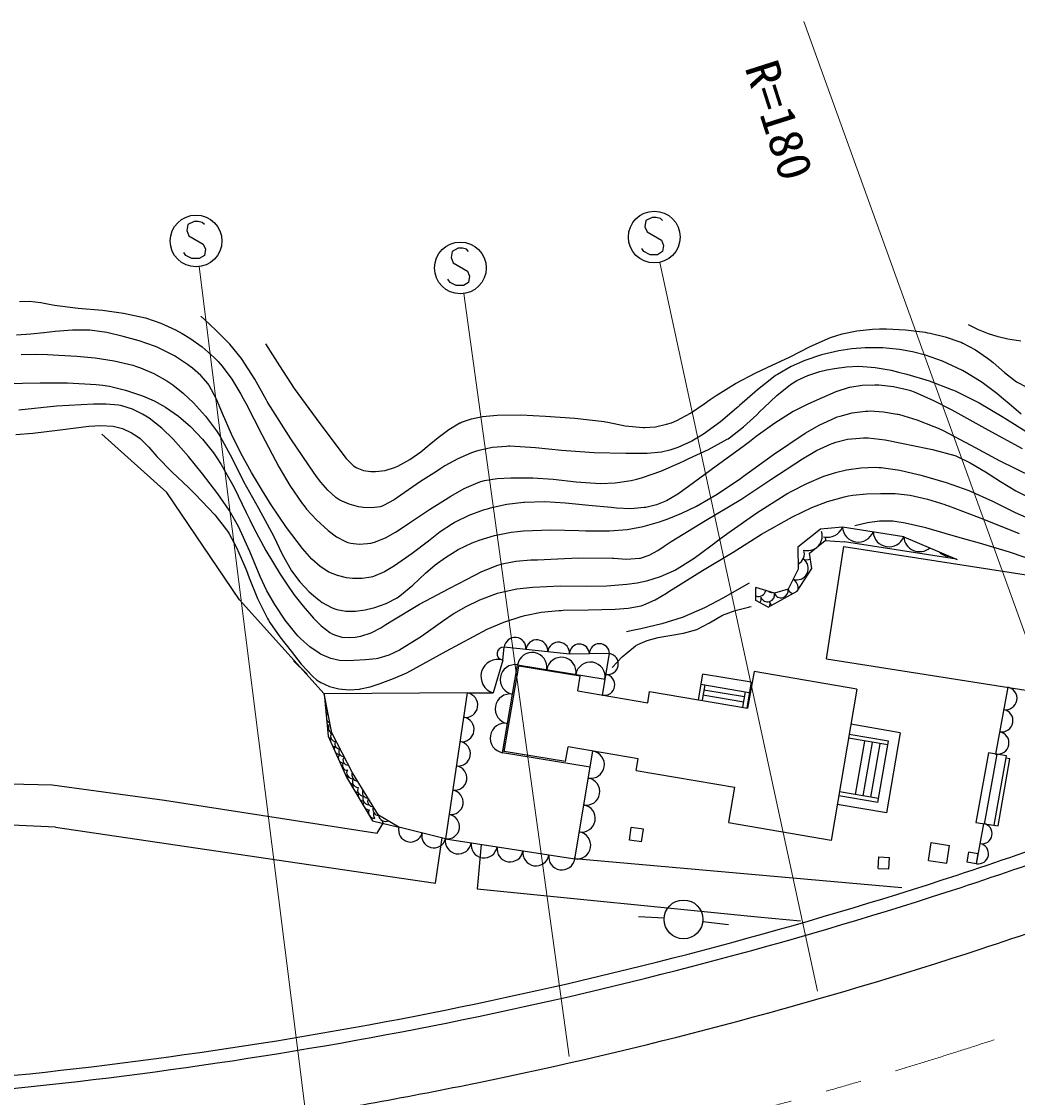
# Model space of a CAD drawing. Units: millimetres, scale not verified. Extents: x 40000 to 680000, y 20000 to 380000.
# Drawn here: x 498051 to 536573, y 272144 to 313747 of the extents above; entities that cross this region are included whole.
import ezdxf
from ezdxf.enums import TextEntityAlignment as Align

# ---------------------------------------------------------------- set-up
doc = ezdxf.new("R2010")
doc.units = ezdxf.units.MM
doc.header["$LTSCALE"] = 1000
doc.linetypes.add('USER1', pattern=[8.2, 4, -1.4, 1.4, -1.4])
for name, color, linetype, lineweight in [('M-BGD', 7, 'Continuous', 25), ('M-BMK', 2, 'USER1', 13), ('M-STR-HTXT', 7, 'Continuous', 13), ('M-STR-STR3', 7, 'Continuous', 25), ('M-STR-STRC', 7, 'Continuous', 25)]:
    doc.layers.add(name, color=color, linetype=linetype, lineweight=lineweight)
doc.styles.add('ＭＳ ゴシック', font='')
doc.styles.get('ＭＳ ゴシック').set_extended_font_data('MS Gothic')

msp = doc.modelspace()

# ---------------------------------------------------------------- linework, layer by layer
at = {"layer": 'M-BGD'}
for p, q in [((529181, 289103), (529860, 293451)), ((519659, 288434), (517281, 288827)), ((529181, 289103), (536896, 287898)), ((519562, 287865), (519659, 288434)), ((524395, 288518), (524226, 287526)), ((526268, 288199), (524395, 288518)), ((526387, 288612), (526136, 287200)), ((530365, 287933), (526387, 288612)), ((524328, 288124), (526201, 287804)), ((524476, 288099), (524374, 287501)), ((526019, 287630), (524442, 287899)), ((526268, 288199), (526099, 287206)), ((522345, 287847), (526136, 287200)), ((525985, 287431), (524408, 287700)), ((525951, 287231), (526053, 287830)), ((532040, 286249), (530133, 286575)), ((532040, 286249), (531510, 283144)), ((531553, 285774), (530040, 286032)), ((531579, 285922), (530066, 286180)), ((530313, 283855), (530666, 285926)), ((530609, 283805), (530962, 285875)), ((530904, 283754), (531258, 285824)), ((531175, 283556), (531579, 285922)), ((519095, 285132), (519192, 285698)), ((521900, 285236), (519192, 285698)), ((535450, 285475), (534958, 282777)), ((535775, 285416), (535283, 282718)), ((521824, 284792), (521900, 285236)), ((535821, 282651), (536279, 285244)), ((536279, 285244), (536131, 285270)), ((531175, 283556), (529662, 283814)), ((531200, 283704), (529687, 283962)), ((531510, 283144), (529603, 283469)), ((521561, 282094), (521634, 282589)), ((522105, 282519), (521634, 282589)), ((522033, 282025), (522105, 282519)), ((534958, 282777), (535821, 282651)), ((522033, 282025), (521561, 282094)), ((533134, 281304), (533237, 281997)), ((533237, 281997), (533938, 281892)), ((533835, 281200), (533938, 281892)), ((532098, 280247), (519449, 281372)), ((531182, 281004), (531210, 281454)), ((531210, 281454), (531626, 281428)), ((531598, 280979), (531626, 281428)), ((533134, 281304), (533835, 281200)), ((535057, 281563), (534684, 281632)), ((531182, 281004), (531598, 280979)), ((522906, 279074), (521908, 279133)), ((524400, 278948), (525394, 278838))]:
    msp.add_line(p, q, dxfattribs=at)
for points in [[(497973, 302919), (498366, 302930), (498792, 302877), (499060, 302829), (499327, 302781), (500237, 302668), (501181, 302588), (501999, 302470), (502840, 302284), (503434, 302082), (504007, 301823), (504268, 301683), (504555, 301510), (505037, 301170), (505503, 300761), (505662, 300598), (505812, 300427), (506188, 299917), (506534, 299344), (506630, 299167), (506725, 298990), (507343, 297779), (507997, 296529), (508427, 295804), (508910, 295110), (508980, 295019), (509076, 294897), (509460, 294475), (509906, 294068), (510232, 293825), (510584, 293637), (510677, 293603), (510791, 293571), (511109, 293533), (511434, 293558), (511558, 293582), (511698, 293618), (512124, 293784), (512522, 294006), (512777, 294174), (513053, 294365), (513832, 294884), (514657, 295389), (515174, 295687), (515716, 295925), (515822, 295960), (515956, 295997), (516449, 296081), (516975, 296107), (517019, 296108), (517063, 296108), (517824, 296103), (518611, 296053), (519505, 295950), (520436, 295888), (521018, 295913), (521627, 296003), (521849, 296052), (522068, 296110), (522781, 296362), (523512, 296687), (523685, 296767), (523859, 296847), (524622, 297195), (525349, 297592), (525378, 297611), (525435, 297649), (525978, 298070), (526488, 298541), (526612, 298663), (526762, 298811), (527259, 299285), (527789, 299709), (527896, 299780), (528034, 299862), (528468, 300066), (528931, 300214), (529199, 300277), (529499, 300333), (529960, 300393), (530440, 300416), (531063, 300370), (531681, 300262), (531970, 300195), (532293, 300112), (533153, 299852), (534025, 299524), (534096, 299494), (534167, 299462), (535086, 298997), (535976, 298478), (536143, 298375), (536352, 298246), (537742, 297372)], [(536717, 298568), (536246, 298960), (536028, 299151), (535779, 299362), (535206, 299788), (534601, 300163), (534444, 300248), (534254, 300347), (533666, 300616), (533011, 300844), (532517, 300972), (532014, 301066), (531369, 301128), (530676, 301128), (530168, 301087), (529663, 301010), (528996, 300856), (528349, 300642), (527825, 300410), (527288, 300099), (527245, 300070), (527202, 300041), (526513, 299510), (525825, 298900), (525768, 298848), (525709, 298797), (525088, 298266), (524430, 297787), (523971, 297516), (523433, 297273), (523124, 297172), (522808, 297100), (522247, 297040), (521645, 297038), (521535, 297041), (521425, 297044), (520201, 297072), (518936, 297154), (517936, 297269), (516933, 297323), (516891, 297322), (516807, 297319), (516266, 297271), (515735, 297160), (515606, 297122), (515452, 297070), (514928, 296844), (514428, 296563), (514275, 296466), (514097, 296351), (513484, 295957), (512853, 295521), (512467, 295248), (512058, 295032), (511999, 295011), (511919, 294986), (511600, 294941), (511271, 294957), (511188, 294969), (511089, 294986), (510720, 295085), (510361, 295246), (510281, 295294), (510204, 295346), (509893, 295621), (509622, 295942), (509504, 296102), (509375, 296286), (508465, 297605), (507587, 298992), (507554, 299049), (507521, 299106), (507071, 299913), (506558, 300723), (506108, 301269), (505608, 301777), (505314, 302052), (504982, 302354)], [(536767, 297219), (535435, 297946), (534046, 298714), (533343, 299086), (532584, 299416), (532442, 299465), (532298, 299510), (531771, 299624), (531207, 299681), (531133, 299684), (531059, 299686), (530566, 299675), (530082, 299602), (530063, 299598), (529546, 299427), (529023, 299199), (528463, 298948), (527895, 298668), (527183, 298222), (526465, 297697), (526204, 297497), (525944, 297296), (524916, 296549), (523843, 295769), (523442, 295478), (523002, 295216), (522607, 295057), (522192, 294958), (522174, 294955), (522139, 294950), (521613, 294911), (521058, 294932), (520957, 294941), (520856, 294950), (519987, 295039), (519086, 295126), (518296, 295169), (517503, 295150), (517471, 295148), (516821, 295070), (516180, 294930), (516059, 294896), (515909, 294851), (515354, 294646), (514825, 294385), (514781, 294359), (514715, 294320), (514249, 294009), (513786, 293656), (513158, 293178), (512481, 292704), (512087, 292468), (511669, 292289), (511631, 292277), (511574, 292261), (511225, 292206), (510848, 292210), (510735, 292222), (510622, 292239), (510276, 292322), (509937, 292460), (509602, 292678), (509282, 292964), (509096, 293161), (508919, 293367), (508301, 294181), (507711, 295062), (507541, 295331), (507374, 295601), (506949, 296312), (506533, 297061), (506167, 297797), (505825, 298587), (505595, 299148), (505313, 299676), (505299, 299697), (505271, 299737), (504992, 300061), (504666, 300346), (504580, 300412), (504475, 300489), (503966, 300819), (503406, 301107), (503301, 301153), (503195, 301197), (502605, 301400), (501978, 301573), (501351, 301718), (500695, 301816), (500027, 301818), (499357, 301760), (498910, 301709), (498417, 301660), (497852, 301619)], [(527784, 300777), (528554, 301180), (529343, 301526), (529546, 301596), (529792, 301669), (530353, 301786), (530962, 301850), (531234, 301861), (531506, 301863), (532238, 301830), (532996, 301733), (533095, 301716), (533193, 301698), (533781, 301559), (534347, 301363), (534395, 301343), (534465, 301311), (534943, 301057), (535414, 300735), (535521, 300651), (535627, 300565), (536066, 300181), (536540, 299818), (536928, 299605)], [(536707, 301382), (536200, 301467), (535827, 301550), (535448, 301666), (535063, 301827), (534673, 302019)], [(507493, 301290), (508026, 300433), (508599, 299562), (509449, 298402), (510363, 297177), (510605, 296852), (510897, 296565), (510957, 296523), (511020, 296486), (511274, 296390), (511567, 296349), (511656, 296346), (511746, 296348), (512114, 296393), (512482, 296502), (512546, 296528), (512610, 296555), (513069, 296809), (513493, 297114), (513814, 297374), (514165, 297662), (514573, 297972), (515007, 298224), (515026, 298233), (515064, 298250), (515451, 298388), (515887, 298475), (516166, 298507), (516446, 298527), (517366, 298539), (518313, 298493), (519454, 298415), (520591, 298277), (520638, 298269), (520733, 298252), (521399, 298120), (522094, 298044), (522122, 298044), (522150, 298044), (522575, 298079), (522993, 298173), (523185, 298236), (523395, 298321), (523923, 298606), (524451, 298964), (524682, 299128), (524915, 299290), (525671, 299753), (526457, 300164), (527088, 300463), (527784, 300777)], [(498037, 300871), (498625, 300887), (499060, 300874), (499494, 300852), (500184, 300808), (500899, 300745), (501634, 300631), (502357, 300456), (502492, 300414), (502659, 300357), (503168, 300139), (503675, 299855), (503791, 299779), (503904, 299700), (504309, 299379), (504699, 299009), (505161, 298494), (505594, 297916), (505666, 297806), (505737, 297696), (506198, 296857), (506642, 295966), (507216, 294925), (507804, 293837), (508125, 293177), (508496, 292509), (508813, 292086), (509181, 291698), (509257, 291628), (509353, 291542), (509683, 291286), (510041, 291085), (510136, 291047), (510252, 291009), (510600, 290952), (510971, 290954), (511342, 291003), (511718, 291093), (512154, 291249), (512581, 291468), (512634, 291501), (512686, 291535), (513188, 291950), (513681, 292421), (514049, 292734), (514455, 293029), (514944, 293329), (515487, 293590), (515620, 293643), (515755, 293693), (516348, 293872), (516991, 293998), (517229, 294030), (517469, 294053), (518509, 294090), (519602, 294067), (519863, 294060), (520124, 294054), (520790, 294055), (521479, 294110), (522092, 294224), (522725, 294407), (522873, 294457), (523021, 294511), (523586, 294737), (524155, 295008), (524962, 295476), (525738, 295997), (525842, 296071), (525980, 296171), (527130, 297002), (528357, 297830), (528923, 298156), (529517, 298425), (529600, 298456), (529712, 298494), (530183, 298616), (530689, 298681), (530781, 298686), (530874, 298688), (531389, 298661), (531920, 298570), (531964, 298560), (532008, 298550), (532685, 298350), (533340, 298093), (533501, 298021), (533693, 297932), (534773, 297364), (535887, 296763), (537124, 296160)], [(497428, 299739), (498095, 299762), (498766, 299773), (499826, 299777), (500932, 299716), (501194, 299684), (501456, 299643), (502076, 299498), (502724, 299279), (503180, 299075), (503617, 298833), (504118, 298486), (504583, 298090), (505051, 297604), (505471, 297076), (505611, 296875), (505778, 296619), (506276, 295729), (506742, 294767), (506880, 294478), (507021, 294189), (507495, 293296), (508051, 292384), (508315, 291988), (508588, 291597), (508943, 291143), (509344, 290679), (509635, 290381), (509975, 290121), (510063, 290073), (510155, 290031), (510445, 289948), (510752, 289924), (510958, 289937), (511181, 289977), (511575, 290114), (511945, 290308), (512147, 290431), (512369, 290572), (513448, 291215), (514595, 291826), (514942, 292005), (515291, 292187), (515861, 292482), (516476, 292732), (516558, 292758), (516641, 292781), (517170, 292883), (517746, 292928), (518004, 292937), (518262, 292944), (519582, 293005), (520908, 293002), (520962, 292998), (521454, 292963), (521950, 292991), (521969, 292994), (521988, 292998), (522330, 293115), (522657, 293293), (522906, 293459), (523176, 293647), (524505, 294460), (525877, 295268), (527035, 296037), (528253, 296835), (528795, 297154), (529362, 297418), (529442, 297447), (529549, 297483), (530003, 297593), (530470, 297643), (530619, 297648), (530791, 297646), (531457, 297573), (532148, 297434), (532274, 297407), (532399, 297381), (533289, 297201), (534149, 296962), (534182, 296949), (534748, 296680), (535337, 296330), (535917, 295957), (536505, 295599), (537240, 295234)], [(538951, 293674), (536493, 294753), (535622, 295182), (534705, 295603), (533831, 295916), (532893, 296184), (532814, 296204), (532735, 296225), (532024, 296387), (531306, 296488), (531207, 296495), (531075, 296501), (530516, 296483), (529960, 296404), (529529, 296302), (529071, 296155), (528412, 295876), (527780, 295543), (527696, 295494), (527584, 295428), (526485, 294734), (525367, 293952), (525036, 293708), (524706, 293460), (524070, 292989), (523406, 292570), (523345, 292538), (523254, 292492), (522749, 292274), (522220, 292113), (521858, 292034), (521457, 291973), (520696, 291912), (519901, 291903), (518884, 291910), (517827, 291868), (517205, 291797), (516567, 291660), (516453, 291627), (516341, 291591), (515765, 291375), (515211, 291101), (514788, 290852), (514336, 290554), (513516, 289964), (512676, 289439), (512262, 289252), (511829, 289122), (511773, 289111), (511355, 289063), (510909, 289041), (510637, 289031), (510356, 289041), (510017, 289115), (509679, 289255), (509619, 289285), (509561, 289318), (509197, 289566), (508853, 289875), (508756, 289975), (508662, 290078), (508242, 290602), (507844, 291200), (507544, 291736), (507279, 292290), (506887, 293251), (506449, 294226), (506086, 294849), (505643, 295484), (505349, 295871), (505051, 296255), (504507, 296926), (503910, 297603), (503480, 298021), (502988, 298411), (502863, 298493), (502734, 298570), (502345, 298758), (501934, 298889), (501877, 298901), (501801, 298916), (501329, 298958), (500833, 298950), (499409, 298870), (497942, 298723)], [(497833, 297783), (498491, 297836), (499547, 297957), (500651, 298096), (501119, 298126), (501602, 298096), (501951, 298007), (502303, 297849), (502477, 297742), (502639, 297621), (502970, 297295), (503288, 296930), (503876, 296327), (504513, 295731), (504766, 295475), (505027, 295205), (505528, 294668), (505978, 294093), (506013, 294041), (506065, 293961), (506371, 293410), (506642, 292794), (506752, 292514), (506860, 292233), (507184, 291433), (507562, 290665), (507599, 290601), (507656, 290505), (508045, 289960), (508486, 289399), (508871, 288895), (509315, 288416), (509466, 288295), (509627, 288189), (509959, 288040), (510319, 287948), (510724, 287911), (511129, 287936), (511159, 287941), (511538, 288024), (511919, 288148), (512434, 288341), (512956, 288563), (514480, 289395), (516067, 290258), (516709, 290528), (517372, 290740), (517431, 290755), (517519, 290776), (518154, 290904), (518828, 290975), (518917, 290980), (519005, 290984), (519986, 291002), (521010, 291019), (521518, 291060), (522012, 291160), (522054, 291172), (522116, 291193), (522556, 291385), (522997, 291647), (523127, 291731), (523257, 291815), (524392, 292517), (525572, 293233), (526676, 293924), (527870, 294597), (528239, 294779), (528614, 294950), (529224, 295186), (529884, 295373), (530043, 295406), (530204, 295434), (530727, 295488), (531276, 295504), (531838, 295492), (532416, 295435), (533094, 295282), (533759, 295070), (533817, 295050), (533903, 295020), (535252, 294506), (536641, 293947)], [(545154, 289271), (544453, 289663), (543721, 290067), (543030, 290438), (542304, 290810), (541023, 291406), (539667, 291977), (538544, 292420), (537366, 292853), (536260, 293223), (535100, 293578), (534450, 293757), (533773, 293949), (533023, 294168), (532233, 294356), (531747, 294422), (531241, 294426), (530771, 294360), (530286, 294249)], [(529860, 293451), (537575, 292245), (536896, 287898)], [(526198, 292036), (525714, 291756), (525207, 291469), (524466, 291076), (523670, 290723), (523638, 290711), (523605, 290699), (522815, 290452), (522006, 290263), (521748, 290210), (521446, 290150)], [(520898, 288769), (521281, 289177), (521715, 289546), (521801, 289603), (521889, 289654), (522253, 289814), (522670, 289927), (522898, 289971), (523128, 290009), (523653, 290092), (524172, 290239), (524660, 290499), (525163, 290788), (525652, 290972), (526165, 291100), (526210, 291110), (526278, 291124)], [(519095, 285132), (516717, 285525), (517281, 288827)], [(530365, 287933), (529367, 282085), (525389, 282764)], [(519562, 287865), (522270, 287403), (522345, 287847)], [(535673, 282677), (536145, 285348), (535450, 285475)], [(521824, 284792), (525621, 284144), (525393, 282788)], [(491082, 284269), (495943, 284310), (499236, 284236), (503577, 283640)], [(499362, 282594), (496816, 282713), (493591, 282774), (491188, 282648), (491106, 284169)], [(503577, 283640), (511803, 282365), (512037, 282745)], [(499362, 282594), (508358, 281269), (514061, 280434), (514323, 282178)], [(515835, 281932), (515677, 280216), (526520, 279127), (528180, 278978)], [(534684, 281632), (534615, 281258), (534989, 281190)]]:
    msp.add_lwpolyline(points, dxfattribs=at)
msp.add_circle((523655, 279030), 750, dxfattribs=at)
for radius, start, end in [(173500, 288.15283, 289.77539), (174000, 288.15283, 289.77539), (173500, 281.78662, 288.15283), (174000, 281.78662, 288.15283), (173500, 275.42041, 281.78662), (174000, 275.42041, 281.78662)]:
    msp.add_arc((480181, 445609), radius, start, end, dxfattribs=at)
at = {"layer": 'M-BMK'}
msp.add_arc((479778, 445477), 180000, 268.54602, 290.14221, dxfattribs=at)
at = {"layer": 'M-STR-HTXT'}
for p, q in [((541761, 276486), (528315, 313747)), ((509008, 271792), (504927, 304269)), ((528833, 276252), (522736, 304434)), ((519230, 273729), (515161, 303229))]:
    msp.add_line(p, q, dxfattribs=at)
at = {"layer": 'M-STR-STR3'}
for p, q in [((532172, 293823), (529801, 294194)), ((532172, 293823), (534235, 292946)), ((534216, 292954), (529885, 293625)), ((526457, 291362), (526456, 291861)), ((516665, 289057), (516719, 289554)), ((520522, 287701), (520794, 289306)), ((509094, 288511), (508573, 289033)), ((509094, 288511), (508573, 289033)), ((516665, 289057), (516294, 287791)), ((536194, 288008), (535727, 285424)), ((515294, 287784), (509754, 287746)), ((515294, 287784), (516294, 287791)), ((519449, 281372), (520154, 285534)), ((514445, 282147), (512649, 282598)), ((534988, 281184), (535271, 282731)), ((519449, 281372), (519454, 281432)), ((534989, 281190), (535057, 281563))]:
    msp.add_line(p, q, dxfattribs=at)
for points in [[(509754, 287746), (506478, 291392), (503670, 295536), (501157, 297786)], [(529801, 294194), (528955, 294123), (528078, 293422), (528088, 292576), (527698, 291798), (527175, 291643), (526456, 291861)], [(526924, 291107), (528057, 291724), (528616, 292593), (528529, 293190), (529135, 293680), (529885, 293625)], [(526924, 291107), (526457, 291362), (526456, 291861)], [(520794, 289306), (519242, 289281), (516719, 289554)], [(520045, 284913), (516657, 285472), (517238, 288873), (520619, 288315)], [(515294, 287784), (514445, 282147), (519449, 281372)]]:
    msp.add_lwpolyline(points, dxfattribs=at)
msp.add_lwpolyline([(511861, 283057), (510852, 284701), (510049, 286249), (509754, 287746), (509910, 286112), (510621, 284525), (511624, 282844), (512649, 282598)], close=True, dxfattribs=at)
for centre, radius, start, end in [((529229, 294420), 615, 255.5884, 338.438), ((530415, 294235), 615, 183.7988, 338.438), ((528447, 293860), 572, 309.0962, 16.9458), ((529748, 293853), 615, 183.7988, 196.4858), ((531601, 294050), 615, 183.7988, 338.438), ((532786, 293864), 615, 183.7988, 310.0962), ((527891, 293161), 438, 296.3613, 19.2192), ((528447, 293860), 572, 255.687, 308.8232), ((528044, 292598), 438, 249.7764, 57.0059), ((528434, 293376), 438, 249.7764, 287.1343), ((533972, 293679), 615, 225.2827, 268.6123), ((534294, 293178), 237, 242.8442, 251.0356), ((527654, 291820), 438, 353.9898, 57.0059), ((526563, 291789), 274, 247.1997, 351.0625), ((526908, 291585), 274, 200.8555, 12.2246), ((527086, 291944), 274, 236.9116, 269.3262), ((527431, 291740), 274, 200.8555, 12.2246), ((527954, 291895), 274, 200.8555, 255.7339), ((526385, 291429), 274, 326.1602, 12.2246), ((526730, 291225), 274, 342.4761, 12.2246), ((527253, 291380), 274, 200.8555, 226.3188), ((516692, 289305), 250, 83.8437, 263.8437), ((517139, 289508), 423, 353.8338, 173.8338), ((517980, 289417), 423, 353.8338, 173.8338), ((518822, 289326), 423, 353.8338, 173.8338), ((519630, 289287), 388, 0.915, 180.915), ((520406, 289300), 388, 0.915, 180.915), ((517801, 288780), 571, 350.6317, 170.6317), ((518928, 288594), 571, 350.6317, 170.6317), ((520727, 288905), 407, 260.3699, 80.3699), ((516479, 288424), 660, 73.6752, 253.6752), ((517141, 288306), 575, 80.3146, 260.3146), ((520055, 288408), 571, 350.6317, 170.6317), ((520590, 288102), 407, 260.3699, 80.3699), ((536116, 287577), 438, 259.7662, 79.7662), ((515223, 287314), 475, 261.4299, 81.4299), ((516947, 287172), 575, 80.3146, 260.3146), ((509924, 287584), 238, 234.1978, 244.2783), ((510007, 287189), 238, 138.0181, 150.061), ((535960, 286716), 438, 259.7662, 79.7662), ((510007, 287189), 238, 222.1548, 244.2783), ((510073, 286844), 238, 138.0181, 167.7505), ((510073, 286844), 238, 138.0181, 167.7505), ((510073, 286844), 238, 204.4653, 244.2783), ((510073, 286844), 238, 204.4653, 244.2783), ((515082, 286375), 475, 261.4299, 81.4299), ((510015, 286638), 238, 237.7231, 244.2783), ((510098, 286244), 238, 138.0181, 145.7056), ((510156, 286449), 238, 138.0181, 244.2783), ((510223, 286104), 238, 138.0181, 159.6904), ((516754, 286039), 575, 80.3146, 260.3146), ((535805, 285855), 438, 259.7662, 79.7662), ((510011, 286236), 191, 244.6924, 273.7104), ((510177, 285899), 191, 141.1694, 173.6001), ((510198, 286101), 191, 141.1694, 273.7104), ((510360, 285814), 191, 141.1694, 273.7104), ((514940, 285435), 475, 261.4299, 81.4299), ((510177, 285899), 191, 235.353, 273.7104), ((510177, 285899), 191, 235.353, 273.7104), ((510339, 285611), 191, 141.1694, 186.8276), ((510339, 285611), 191, 141.1694, 186.8276), ((510339, 285611), 191, 222.1255, 273.7104), ((510510, 285525), 191, 141.1694, 273.7104), ((520066, 285014), 528, 260.3716, 80.3716), ((510493, 285273), 191, 141.1694, 273.7104), ((510655, 284985), 191, 141.1694, 273.7104), ((510655, 284985), 191, 141.1694, 273.7104), ((510675, 285188), 191, 141.1694, 273.7104), ((510675, 285188), 191, 141.1694, 273.7104), ((510472, 285071), 191, 264.5996, 273.7104), ((510634, 284783), 191, 141.1694, 150.832), ((510634, 284783), 191, 258.1211, 273.7104), ((510800, 284446), 191, 141.1694, 157.9053), ((510817, 284698), 191, 141.1694, 239.6582), ((510896, 284504), 236, 165.3706, 194.3628), ((510896, 284504), 236, 165.3706, 194.3628), ((510879, 284703), 236, 216.4043, 266.4595), ((511062, 284618), 236, 156.6177, 266.4595), ((514799, 284496), 475, 261.4299, 81.4299), ((510896, 284504), 236, 227.2793, 266.4595), ((511083, 284369), 236, 156.6177, 266.4595), ((511099, 284170), 236, 156.6177, 199.2065), ((511099, 284170), 236, 156.6177, 199.2065), ((519890, 283973), 528, 260.3716, 80.3716), ((511099, 284170), 236, 222.4356, 266.4595), ((511286, 284035), 236, 156.6177, 266.4595), ((511303, 283835), 236, 156.6177, 266.4595), ((511469, 283950), 236, 156.6177, 266.4595), ((511490, 283700), 236, 156.6177, 266.4595), ((514657, 283556), 475, 261.4299, 81.4299), ((511506, 283501), 236, 156.6177, 266.4595), ((511672, 283615), 236, 156.6177, 266.4595), ((511876, 283281), 236, 156.6177, 266.4595), ((519713, 282933), 528, 260.3716, 80.3716), ((511710, 283167), 236, 156.6177, 266.4595), ((511893, 283081), 236, 156.6177, 220.3569), ((512141, 283103), 285, 186.6099, 292.8701), ((514515, 282617), 475, 261.4299, 81.4299), ((512287, 282864), 285, 186.6099, 207.167), ((513098, 282485), 463, 165.9257, 345.9256), ((535200, 282345), 393, 259.6273, 79.6273), ((513996, 282260), 463, 165.9257, 345.9256), ((514945, 282070), 506, 171.1943, 351.1942), ((519537, 281893), 528, 260.3716, 80.3716), ((515946, 281915), 506, 171.1943, 351.1942), ((516947, 281760), 506, 171.1943, 351.1942), ((517947, 281605), 506, 171.1943, 351.1942), ((535059, 281571), 393, 259.6273, 79.6273), ((518948, 281450), 506, 171.1943, 351.1942), ((480181, 445609), 176500, 288.15283, 289.77539), ((480181, 445609), 176500, 281.78662, 288.15283), ((480181, 445609), 176500, 279.14062, 281.78662)]:
    msp.add_arc(centre, radius, start, end, dxfattribs=at)
at = {"layer": 'M-STR-STRC'}
for points in [[(505123, 305901), (505043, 305981), (504883, 306021), (504723, 306021), (504483, 305901), (504443, 305661), (504523, 305461), (505083, 305141), (505163, 304941), (505123, 304701), (504923, 304581), (504643, 304581), (504403, 304701), (504323, 304821)], [(522844, 306051), (522764, 306131), (522604, 306171), (522444, 306171), (522204, 306051), (522164, 305811), (522244, 305611), (522804, 305291), (522884, 305091), (522844, 304851), (522644, 304731), (522364, 304731), (522124, 304851), (522044, 304971)], [(515344, 304860), (515264, 304940), (515104, 304980), (514944, 304980), (514704, 304860), (514664, 304620), (514744, 304420), (515304, 304100), (515384, 303900), (515344, 303660), (515144, 303540), (514864, 303540), (514624, 303660), (514544, 303780)]]:
    msp.add_lwpolyline(points, dxfattribs=at)
for centre in [(504803, 305261), (522524, 305411), (515024, 304220)]:
    msp.add_circle(centre, 1000, dxfattribs=at)

# ---------------------------------------------------------------- texts
at = {"layer": 'M-STR-HTXT', "style": 'ＭＳ ゴシック', "width": 1.05}
msp.add_text('R=180', height=1320, rotation=287.7, dxfattribs=at).set_placement((525636, 311858), align=Align.BOTTOM_LEFT)

doc.saveas('drawing.dxf')
